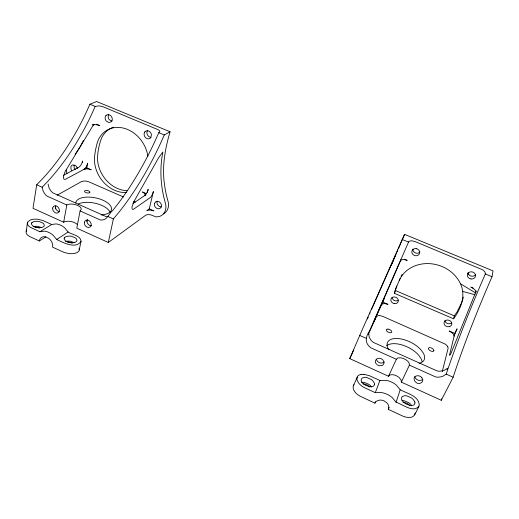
<?xml version="1.0" encoding="UTF-8"?>
<svg xmlns="http://www.w3.org/2000/svg" width="519" height="519" viewBox="0 0 519 519"><rect width="100%" height="100%" fill="white"/><g stroke="black" fill="none" stroke-linecap="round" stroke-linejoin="round"><path stroke-width="0.78" d="M475.625 292.969L460.489 283.783C466.14 295.687 460.846 308.935 453.567 318.815L394.44 293.326L395.692 288.661L400.168 278.392M414.973 402.815L414.532 404.327A7.143 3.841 27.9 0 1 413.559 405.099L412.112 405.482A7.266 3.912 27.9 0 1 410.321 405.43L406.358 404.113A7.487 4.029 27.9 0 1 403.01 401.576L402.621 401.109A7.37 3.964 27.9 0 1 401.738 399.662A7.467 4.022 27.9 0 1 401.421 398.294L402.173 396.522L404.891 395.673A7.474 4.022 27.9 0 1 406.74 395.867L411.236 397.788A7.506 4.042 27.9 0 1 412.858 399.072L414.623 401.447M27.384 222.638L26.119 233.025A10.73 5.281 8.7 0 0 27.144 234.633L27.682 235.146A10.607 5.222 8.7 0 0 29.791 236.567L39.301 240.991L39.781 239.421A7.973 6.02 53.5 0 1 45.263 236.8L48.741 238.37L50.252 239.778A7.973 6.02 53.5 0 1 52.717 245.279L52.633 247.167L64.032 252.416L69.059 253.681L74.042 253.616L77.162 252.623L79.005 250.956L81.061 241.218C80.516 235.224 71.784 234.796 68.164 232.006L64.739 227.932A14.733 11.256 53.7 0 0 61.605 225.687L59.341 224.656A14.733 11.256 53.7 0 0 55.929 223.923L51.705 224.506L39.885 231.74L31.192 227.724A10.678 5.158 8.9 0 1 29.064 226.31L28.526 225.791A10.802 5.216 8.9 0 1 27.488 224.202L27.838 221.684L30.595 219.861A10.549 5.093 8.9 0 1 33.112 219.29L35.026 219.154A10.549 5.093 8.9 0 1 38.062 219.323L42.973 220.556L51.705 224.506M415.057 412.955C414.499 419.268 405.787 417.769 401.862 415.654L388.355 409.381A7.383 5.884 24.7 0 0 387.18 403.179L384.151 400.895A7.402 5.897 24.7 0 0 374.939 403.14L360.582 396.445A11.768 6.565 26.1 0 1 357.636 394.576L356.767 393.869A11.905 6.643 26.1 0 1 354.639 391.598L353.348 389.256L353.095 386.396L357.812 376.009A11.71 6.416 25.8 0 1 359.57 374.867L361.133 374.439M79.349 249.944L79.115 248.322M55.475 206.374C55.131 208.8 57.09 211.473 59.607 211.518M401.349 382.114L409.407 365.149L409.102 363.015A7.162 3.639 26 0 0 400.662 357.786L397.846 357.967L396.367 359.284L388.51 376.269L349.748 358.616L362.852 328.248A202.384 3.944 -66.6 0 0 372.986 305.633A202.021 3.931 -66.6 0 0 387.291 273.338A202.78 3.951 -66.6 0 0 398.404 248.024L404.573 234.354L493.05 270.905L492.012 276.724L488.204 285.534A209.838 29.246 -65.5 0 0 480.841 303.031A209.047 29.109 -65.5 0 0 464.2 345.518A209.423 29.174 -65.5 0 0 455.688 369.554L453.145 377.235L441.28 400.298L401.349 382.114L401.077 379.94L399.176 377.585A7.071 3.737 26.5 0 0 392.799 374.686L390.003 374.906L388.51 376.269M409.407 365.149L435.415 376.839A11.36 9.329 19.1 0 0 438.471 377.203L442.357 376.573L446.191 374.121L448.786 366.485A208.898 26.618 -65.6 0 1 457.421 342.553A208.521 26.56 -65.6 0 1 470.61 308.857A209.306 26.69 -65.6 0 1 481.535 282.745L485.336 273.954L485.031 272.183A7.11 2.718 24.3 0 0 482.177 269.608L415.388 241.692L412.534 240.933A6.864 2.692 22.4 0 0 410.691 240.822L408.764 241.536L404.768 250.683A203.273 1.687 -66.5 0 1 393.668 276.063A202.514 1.68 -66.5 0 1 379.447 308.455A202.877 1.687 -66.5 0 1 369.424 331.174C366.245 335.436 364.636 341.716 368.743 345.875A10.964 9.186 24.8 0 0 370.916 347.847L396.367 359.284M368.672 332.971L369.204 337.246L371.124 340.412A10.821 9.108 24.5 0 0 373.271 342.358L436.979 370.877A11.21 9.245 18.8 0 0 439.995 371.221L443.836 370.592L447.625 368.153L446.937 369.509M157.036 201.599C156.537 203.922 158.263 206.38 160.579 206.802A3.97 3.315 53 0 0 161.493 206.828M163.401 213.906A12.956 10.782 53.2 0 0 164.698 213.088A13.04 10.847 53.2 0 0 167.566 209.462L168.117 207.944A13.001 10.815 53.2 0 0 167.981 201.113L166.858 196.941A110.365 99.246 48.1 0 1 164.465 184.264C161.902 166.586 165.094 148.719 170.05 131.742L96.605 101.529L89.923 104.228L86.42 112A179.678 99.363 -71.4 0 1 78.849 127.077A179.029 98.928 -71.4 0 1 56.928 161.532A179.34 99.129 -71.4 0 1 41.961 179.399L36.706 184.79L33.008 208.32L63.675 222.229A7.889 3.802 10.3 0 1 75.93 223.404L77.078 224.377M55.28 208.923L55.812 205.868M74.016 165.087L74.223 167.903A3.899 3.095 58.5 0 0 75.385 169.564M63.675 222.229L66.795 204.966A7.986 3.698 10.6 0 1 71.713 204.058A7.98 3.698 10.6 0 1 81.262 209.241L80.082 210.915L76.786 228.178L108.315 242.47L145.748 215.171L147.117 214.736A5.923 2.744 13.6 0 1 150.808 214.872L156.213 216.942L159.352 216.481A13.046 10.821 53.2 0 0 162.09 215.074A13.124 10.893 53.2 0 0 164.971 211.428L165.516 209.897A13.092 10.86 53.2 0 0 165.373 203.033L164.231 198.835A111.157 99.752 48 0 1 161.811 186.081C160.352 174.754 160.643 163.193 162.869 151.983L158.795 157.432L133.811 201.8L132.027 206.873A5.748 1.985 -66.3 0 0 132.196 208.923A5.787 1.998 -66.3 0 0 133.798 209.047L150.186 197.642A5.398 1.791 -66.7 0 0 151.224 196.435L152.515 194.119A5.398 1.791 -66.7 0 0 153.228 192.192L153.39 191.563L149.251 208.872L146.838 210.61L148.207 210.182A5.943 2.725 13.7 0 1 151.905 210.325L153.864 210.889L149.251 208.872M82.339 162.59L82.631 161.013L82.021 162.875A5.839 2.517 -66.9 0 1 80.108 166.093L78.985 167.131L63.324 175.377M86.777 167.845L87.659 163.187L87.049 165.048A5.845 2.485 -66.8 0 1 85.135 168.273L84.02 169.324L86.699 168.922A5.981 2.524 11.6 0 1 88.658 169.097L91.247 169.778L86.777 167.845L65.751 179.126A5.664 2.498 -66.2 0 1 63.811 178.841A5.631 2.478 -66.2 0 1 63.396 176.726L65.057 171.718L92.564 126.26A13.728 5.858 -68 0 1 94.419 124.262M86.894 221.373L87.186 219.861M108.315 242.47L113.382 218.947L118.196 213.179A184.55 79.362 -69.8 0 0 132.118 194.268A184.226 79.199 -69.8 0 0 149.219 165.957A184.9 79.55 -69.8 0 0 160.741 142.913L164.302 134.959L170.05 131.742M147.422 192.406L148.155 189.305L147.986 189.928A5.385 1.829 -66.7 0 1 147.279 191.855L145.982 194.164A5.385 1.829 -66.7 0 1 144.944 195.365L144.613 195.624L145.028 194.807A5.988 2.627 13.3 0 0 143.873 192.86L142.433 191.959L146.397 193.678M441.28 400.298L441.643 398.754M81.061 241.218C76.072 249.62 62.63 242.367 56.668 239.46L53.159 235.289A15.077 11.386 53.4 0 0 49.954 232.986L47.644 231.928A15.077 11.386 53.4 0 0 44.173 231.163L39.885 231.74M456.772 329.455L457.083 328.825L454.787 333.432L449.681 354.412A6.358 0.629 -66.5 0 0 449.869 355.178A6.319 0.629 -66.5 0 0 450.94 353.504L476.195 290.997M442.266 371.623L448.144 348.158L447.826 346.88M453.567 318.815L454.32 315.863L457.135 311.809L461.19 303.57A33.054 28.72 17.3 0 0 463.331 297.082M394.44 293.326L396.853 285.969M357.111 377.073L356.949 379.772L358.499 382.847A11.989 6.565 25.8 0 0 360.653 385.104L361.529 385.812A11.846 6.494 25.8 0 0 364.507 387.68L375.282 392.675L381.186 392.559A17.244 13.734 24.7 0 1 385.682 393.707L388.53 395.017A17.244 13.734 24.7 0 1 392.338 397.703L396.081 402.283C401.531 403.613 414.11 413.967 419.216 405.657C419.586 396.075 406.461 393.214 400.201 389.775L396.548 385.299A16.816 13.533 24.2 0 0 392.844 382.698L390.067 381.426A16.796 13.52 24.2 0 0 385.682 380.336L379.914 380.485L369.178 375.607L363.923 374.342M396.081 402.283L400.201 389.775M367.478 319.003L367.699 318.413M388.355 409.381L389.114 407.162M87.315 219.745C86.063 222.45 88.561 225.947 91.506 225.759M26.021 231.442L26.197 230.949M374.945 403.146L375.49 401.687M375.282 392.675L379.914 380.485M367.945 317.81L368.269 317.038M455.844 331.498L454.761 334.184A5.904 0.564 -66.4 0 0 454.229 335.767L454.119 336.169L453.788 334.911A6.779 3.095 26 0 0 451.199 332.186L449.24 331.025L454.787 333.432M390.256 267.616L390.476 267.11M391.404 264.93L392.027 263.483M392.306 262.828L394.31 258.125M391.469 265.053L391.683 264.547M392.299 263.107L393.227 260.94M394.927 256.957L396.354 253.609M396.957 252.195L397.911 249.963M398.547 248.478L404.573 234.354M382.659 302.058L384.657 297.439L381.543 304.543L383.47 303.647A6.552 3.062 23.6 0 1 385.267 303.68L387.998 304.381L382.659 302.058L373.797 321.754L400.869 259.87M369.573 313.982L370.066 312.86M371.533 309.532L392.546 261.933M393.383 260.038L394.161 258.3M66.795 204.966L47.177 196.188A9.867 7.616 57.2 0 1 45.224 194.411L43.252 191.414L42.149 187.216L47.372 181.799A179.704 97.78 -71.2 0 0 62.267 163.861A179.392 97.578 -71.2 0 0 84.13 129.309A180.041 98.007 -71.3 0 0 91.694 114.193L95.204 106.414L98.662 105.908A6.247 2.193 12.7 0 1 100.699 106.161L103.391 106.895L158.542 129.867A6.247 2.284 14 0 1 159.807 131.625L158.788 132.682L155.233 140.623A184.505 81.074 -69.9 0 1 143.705 163.621A183.836 80.717 -69.9 0 1 126.539 191.842A184.161 80.886 -69.9 0 1 112.545 210.669C109.016 213.354 107.55 219.563 102.444 220.004A9.939 7.915 54.5 0 1 100.109 219.881L80.082 210.915M368.347 334.372L376.346 316.571L378.273 315.649A6.494 3.127 23.9 0 1 380.057 315.662L382.769 316.356L445.289 344.129A6.715 3.159 26.3 0 1 447.813 346.861M394.401 257.761L394.635 257.242M394.855 256.749L395.27 255.848M349.748 358.616L353.763 350.014M414.662 414.928L418.982 406.267M83.578 140.331L80.01 147.007L75.93 153.131A105.986 80.361 65.1 0 1 75.054 154.292M353.303 385.773L354.01 384.702M144.386 132.708L144.872 131.884M147.694 130.399L147.214 131.216A4.146 3.497 60.6 0 0 148.337 136.062L149.154 136.711A4.146 3.497 60.6 0 0 151.029 137.301M26.469 230.475L26.845 230.027M400.649 260.317L402.575 259.552A6.773 2.803 22.7 0 1 404.405 259.636L407.227 260.376L404.45 259.215M64.628 237.423L66.438 236.385L69.825 236.08A6.559 3.27 10.1 0 1 71.693 236.359L75.417 237.929A6.591 3.283 10.1 0 1 76.416 238.87L76.955 240.492A6.293 3.133 10.1 0 1 76.546 241.374L75.216 242.276A6.267 3.12 10.1 0 1 73.73 242.671L71.972 242.788A6.377 3.172 10.1 0 1 70.091 242.607L66.601 241.452A6.572 3.27 10.1 0 1 64.466 239.596L64.317 239.272A6.468 3.224 10.1 0 1 64.194 238.299M32.035 222.495L33.936 221.509L37.387 221.256A6.559 3.166 8.9 0 1 39.249 221.542L42.908 223.086A6.591 3.179 8.9 0 1 43.855 223.994L44.284 225.557A6.299 3.043 8.9 0 1 43.817 226.394L42.409 227.251A6.267 3.03 8.9 0 1 40.884 227.614L39.1 227.705A6.377 3.082 8.9 0 1 37.206 227.517L33.761 226.375A6.572 3.172 8.9 0 1 31.724 224.578L31.594 224.266A6.468 3.12 8.9 0 1 31.536 223.332M132.922 203.571L145.833 194.794M56.668 239.46L68.164 232.006M39.301 240.991L45.841 236.878M57.09 195.248L81.743 181.449L84.402 181.014A5.93 2.582 11.4 0 1 86.349 181.176L88.918 181.851L123.567 197.006M93.77 124.281L92.376 124.91L95.107 124.638A6.17 2.297 12.4 0 1 97.118 124.865L99.784 125.585L96.482 124.203M65.511 241.4L68.891 241.082A6.539 3.289 10 0 1 70.753 241.354L74.029 242.639M33.138 226.531L36.577 226.258A6.539 3.192 8.8 0 1 38.432 226.544L41.209 227.543M34.864 227.484L36.362 227.367A4.308 2.102 8.8 0 1 37.569 227.491L39.444 228.055M108.51 216.326L107.764 216.436A9.822 7.863 54.6 0 1 105.448 216.319L53.042 192.958A9.751 7.571 57.3 0 1 51.115 191.2L49.169 188.235L48.085 184.083M402.952 402.42L403.289 402.368A4.911 2.666 28.1 0 1 404.431 402.4L407.363 403.464A4.872 2.647 28 0 1 408.466 404.256L409.575 405.469M362.963 383.982L363.313 383.937A4.781 2.647 26 0 1 364.461 383.982L367.348 385.033A4.749 2.627 26 0 1 368.406 385.799L369.437 386.973M361.542 382.36L362.645 382.269A7.253 4.016 26 0 1 364.487 382.471L368.879 384.345A7.285 4.035 26 0 1 370.41 385.598L371.533 386.966M67.632 242.315L68.761 242.237A4.308 2.173 10 0 1 69.961 242.354L72.186 243.093M401.946 400.655L402.504 400.623A7.448 4.048 28.1 0 1 404.34 400.817L408.816 402.731A7.48 4.068 28 0 1 410.425 404.022L411.645 405.443M387.991 329.117L387.362 329.117A2.978 1.453 24.5 0 0 386.363 330.428A2.978 1.453 24.5 0 0 388.679 332.335L390.113 332.705A2.978 1.453 24.5 0 0 391.618 332.355L391.806 331.615A2.978 1.453 24.5 0 0 387.998 329.124M111.916 121.161L109.353 119.694A4.139 3.399 62.6 0 1 108.562 114.842M462.779 291.444L474.989 294.747M89.923 104.228L95.204 106.414M158.788 132.682L164.302 134.959M402.147 239.441L408.518 242.081M485.336 273.954L492.012 276.724M473.049 288.032L470.882 287.124L472.939 288.272A7.013 2.835 24.8 0 1 475.696 290.88L476.111 292.08M395.608 290.608L454.32 315.863M133.792 201.476L135.251 202.112M36.706 184.79L42.149 187.216M107.699 216.417L113.382 218.947M359.628 335.391L366.245 338.356M446.191 374.121L453.145 377.235M377.151 364.799L379.24 365.746L382.393 365.311A4.424 3.652 24.6 0 0 383.904 361.97L382.977 360.076A4.424 3.652 24.6 0 0 378.922 358.259C375.672 357.98 374.102 362.366 376.632 364.319M467.956 272.832A3.114 2.718 11.3 0 0 468.923 274.778L469.689 275.453A4.074 3.555 11.1 0 0 475.346 274.927M388.887 349.754L388.043 348.476A20.273 10.069 25.7 0 1 397.256 338.498A20.273 10.069 25.7 0 1 421.065 349.929L423.387 353.192A20.273 10.069 25.7 0 1 419.073 363.358M421.791 377.598L422.713 379.506A4.528 3.685 21.1 0 1 421.078 382.834C415.849 386.233 410.224 376.171 417.646 375.73A4.528 3.685 21.1 0 1 421.798 377.618M376.502 359.414C377.144 362.327 380.842 364.007 383.457 362.554A4.399 3.633 24.5 0 0 384.222 361.938M414.804 376.729C415.447 379.726 419.242 381.348 421.915 379.94A4.502 3.672 21 0 0 422.719 379.331M77.084 167.585L77.383 168.558M109.931 211.901L109.905 211.823A18.146 8.44 11.3 0 0 95.924 203.416A18.146 8.44 11.3 0 0 78.187 204.038M101.186 214.931A18.204 8.356 11.4 0 0 111.617 208.859L111.021 206.581A18.204 8.356 11.4 0 0 91.727 197.278A18.204 8.356 11.4 0 0 75.8 202.864M127.771 190.707A29.453 24.198 58.1 0 1 97.52 159.378A65.939 55.371 56.4 0 1 101.795 137.58A29.654 24.445 58.8 0 1 110.696 128.368M111.332 128.044A29.654 24.445 58.8 0 1 113.324 127.207M67.003 173.45A12.962 10.263 58.1 0 1 66.192 170.011M71.59 170.44A3.925 3.108 58.4 0 1 71.09 169.544L70.876 166.709A3.925 3.108 58.4 0 1 72.55 164.984L75.119 165.314A3.925 3.108 58.4 0 1 77.065 167.618M126.402 192.478A29.648 24.302 58 0 1 94.938 153.909A66.387 55.611 56.3 0 1 96.553 145.567A29.855 24.549 58.7 0 1 122.594 127.914A29.855 24.549 58.7 0 1 147.87 156.213M144.392 132.715A4.171 3.51 60.5 0 0 145.521 137.58L146.345 138.236A4.171 3.51 60.5 0 0 150.685 137.73L151.457 134.901A4.171 3.51 60.5 0 0 150.056 132.034L149.225 131.352A4.171 3.51 60.5 0 0 144.879 131.897M386.661 345.738A20.196 10.159 25.8 0 1 418.593 355.1L420.89 358.382A20.196 10.159 25.8 0 1 422.025 361.542M401.103 276.361A33.054 28.72 17.3 0 1 402.219 274.395M419.949 251.987A3.931 3.516 17.8 0 1 415.401 252.915A3.931 3.516 17.8 0 1 412.955 249.075M399.325 280.357A33.3 28.876 17.6 0 1 429.505 263.639A33.3 28.876 17.6 0 1 460.483 283.783M455.857 331.466A5.904 0.564 -66.4 0 1 456.785 329.422M398.086 300.365A3.789 3.283 22.2 0 1 393.564 300.066L392.351 298.62A3.789 3.283 22.2 0 1 392.072 297.763M451.802 322.727A3.912 3.322 16.4 0 1 450.213 323.668L448.234 323.746A3.912 3.322 16.4 0 1 444.893 320.612M468.923 274.778A4.074 3.555 11.1 0 1 468.067 273.059M64.174 238.253A6.572 3.27 10.1 0 1 64.609 237.378M31.523 223.287A6.572 3.172 8.9 0 1 32.016 222.45M361.094 374.452A11.71 6.416 25.8 0 1 363.884 374.355M414.597 401.537A7.143 3.841 27.9 0 1 414.947 402.9M52.679 208.002C52.062 210.98 55.857 214.704 58.589 212.485A3.964 3.049 55.6 0 0 59.185 209.099L58.18 207.302A3.957 3.049 55.6 0 0 54.845 205.803L53.412 206.504L52.679 208.002M84.383 222.288C83.708 225.343 87.594 229.009 90.377 226.829A3.977 3.127 53.8 0 0 91.046 223.423L90.059 221.632A3.977 3.127 53.8 0 0 86.66 220.108L85.174 220.789L84.383 222.288M433.897 350.377L433.644 351.104A3.043 1.46 26.2 0 1 432.048 351.357L431.328 351.188A3.069 1.473 26.2 0 1 429.265 350.072L428.279 348.632L428.941 347.711A3.069 1.473 26.2 0 1 430.854 347.84A3.069 1.473 26.2 0 1 432.911 348.937L433.897 350.377M154.37 203.506C153.871 205.848 155.609 208.32 157.938 208.742A3.996 3.328 53 0 0 161.441 205.595A3.996 3.328 53 0 0 157.763 201.294L155.985 201.508L154.37 203.506M374.51 384.222L373.952 385.662A6.955 3.815 25.8 0 1 372.901 386.389L371.416 386.733A7.078 3.88 25.8 0 1 369.606 386.668L365.694 385.364A7.292 3.996 25.8 0 1 362.496 382.912L362.139 382.464A7.182 3.931 25.8 0 1 361.36 381.076A7.279 3.99 25.8 0 1 361.14 379.765L362.035 378.079L364.844 377.3A7.279 3.99 25.8 0 1 366.699 377.508L371.104 379.389A7.311 4.009 25.8 0 1 372.648 380.628L374.257 382.918A6.987 3.828 25.8 0 1 374.51 384.222M106.032 115.445L105.5 116.204A4.171 3.419 62.5 0 0 106.311 121.089L108.893 122.562L111.364 121.712A4.171 3.419 62.5 0 0 112.292 119.02C112.331 116.061 108.516 113.064 106.032 115.445M89.806 192.406L89.171 192.867A2.705 1.2 11.3 0 1 87.315 192.964L85.966 192.614A2.705 1.2 11.3 0 1 84.552 191.193A2.705 1.2 11.3 0 1 86.42 190.434L87.101 190.492A2.705 1.2 11.3 0 1 89.806 192.406M449.435 326.659L447.443 326.73L445.574 325.926A3.944 3.341 16.6 0 1 445.289 320.729A3.944 3.341 16.6 0 1 451.212 321.858A3.944 3.341 16.6 0 1 449.435 326.659M416.206 248.666L415.181 248.627A3.957 3.536 18.1 0 0 411.969 251.112A3.957 3.536 18.1 0 0 413.455 254.926L414.35 255.432A3.957 3.536 18.1 0 0 419.586 253.278A3.957 3.536 18.1 0 0 416.206 248.666M470.999 278.943L469.967 278.677A4.107 3.575 11.4 0 1 467.84 273.507A4.107 3.575 11.4 0 1 473.828 272.598L474.606 273.279A4.107 3.575 11.4 0 1 475.021 277.276A4.107 3.575 11.4 0 1 470.999 278.943M394.193 303.621L392.39 302.837L391.164 301.383A3.815 3.296 22.4 0 1 393.661 296.972A3.815 3.296 22.4 0 1 398.32 300.417A3.815 3.296 22.4 0 1 394.193 303.621"/></g></svg>
